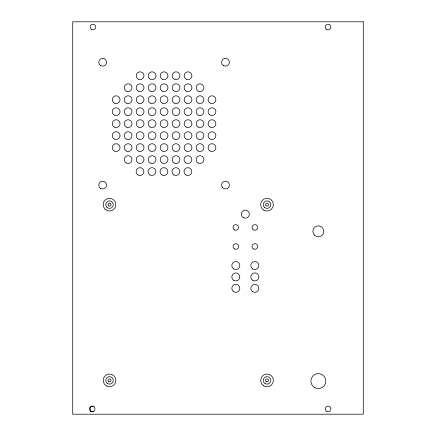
<?xml version="1.0" encoding="UTF-8"?>
<svg xmlns="http://www.w3.org/2000/svg" width="436" height="436" viewBox="0 0 436 436"><rect width="100%" height="100%" fill="white"/><g stroke="black" fill="none" stroke-linecap="round" stroke-linejoin="round"><path stroke-width="0.65" d="M93.669 411.671A2.807 2.807 0 0 1 90.132 408.957A2.807 2.807 0 0 1 93.669 406.243M363.275 21.8L72.725 21.8L72.725 414.2L363.275 414.2L363.275 21.8M252.902 229.494A2.807 2.807 0 0 0 257.572 228.137A2.807 2.807 0 0 0 254.063 224.769A2.807 2.807 0 0 0 252.902 229.494M234.421 229.897A2.807 2.807 0 0 0 238.628 227.467A2.807 2.807 0 0 0 234.421 225.036A2.807 2.807 0 0 0 234.421 229.897M91.538 29.474A2.807 2.807 0 0 0 95.751 27.043A2.807 2.807 0 0 0 91.538 24.612A2.807 2.807 0 0 0 91.538 29.474M326.678 411.388A2.807 2.807 0 0 0 330.891 408.957A2.807 2.807 0 0 0 326.678 406.526A2.807 2.807 0 0 0 326.678 411.388M90.786 411.388A2.807 2.807 0 0 0 94.999 408.957A2.807 2.807 0 0 0 90.786 406.526A2.807 2.807 0 0 0 90.786 411.388M314.481 235.189A5.466 5.466 0 0 0 323.626 232.737A5.466 5.466 0 0 0 316.934 226.044A5.466 5.466 0 0 0 314.481 235.189M252.842 291.804A4.006 4.006 0 0 0 258.848 288.332A4.006 4.006 0 0 0 252.842 284.861A4.006 4.006 0 0 0 252.842 291.804M233.821 291.804A4.006 4.006 0 0 0 239.827 288.332A4.006 4.006 0 0 0 233.821 284.861A4.006 4.006 0 0 0 233.821 291.804M233.821 268.979A4.006 4.006 0 0 0 239.827 265.508A4.006 4.006 0 0 0 233.821 262.036A4.006 4.006 0 0 0 233.821 268.979M233.821 280.392A4.006 4.006 0 0 0 239.827 276.92A4.006 4.006 0 0 0 233.821 273.448A4.006 4.006 0 0 0 233.821 280.392M252.842 268.979A4.006 4.006 0 0 0 258.848 265.508A4.006 4.006 0 0 0 252.842 262.036A4.006 4.006 0 0 0 252.842 268.979M252.842 280.392A4.006 4.006 0 0 0 258.848 276.92A4.006 4.006 0 0 0 252.842 273.448A4.006 4.006 0 0 0 252.842 280.392M253.441 248.918A2.807 2.807 0 0 0 257.654 246.487A2.807 2.807 0 0 0 253.441 244.056A2.807 2.807 0 0 0 253.441 248.918M234.421 248.918A2.807 2.807 0 0 0 238.628 246.487A2.807 2.807 0 0 0 234.421 244.056A2.807 2.807 0 0 0 234.421 248.918M150.153 91.07A3.897 3.897 0 0 0 155.995 87.701A3.897 3.897 0 0 0 150.153 84.328A3.897 3.897 0 0 0 150.153 91.07M150.153 103.054A3.897 3.897 0 0 0 155.995 99.681A3.897 3.897 0 0 0 150.153 96.307A3.897 3.897 0 0 0 150.153 103.054M150.153 115.033A3.897 3.897 0 0 0 155.995 111.665A3.897 3.897 0 0 0 150.153 108.291A3.897 3.897 0 0 0 150.153 115.033M150.153 138.997A3.897 3.897 0 0 0 155.995 135.623A3.897 3.897 0 0 0 150.153 132.255A3.897 3.897 0 0 0 150.153 138.997M150.153 150.981A3.897 3.897 0 0 0 155.995 147.608A3.897 3.897 0 0 0 150.153 144.234A3.897 3.897 0 0 0 150.153 150.981M150.153 127.018A3.897 3.897 0 0 0 155.995 123.644A3.897 3.897 0 0 0 150.153 120.271A3.897 3.897 0 0 0 150.153 127.018M150.153 162.96A3.897 3.897 0 0 0 155.995 159.587A3.897 3.897 0 0 0 150.153 156.219A3.897 3.897 0 0 0 150.153 162.96M162.138 79.09A3.897 3.897 0 0 0 167.974 75.717A3.897 3.897 0 0 0 162.138 72.343A3.897 3.897 0 0 0 162.138 79.09M162.001 174.945A3.897 3.897 0 0 0 167.844 171.571A3.897 3.897 0 0 0 162.001 168.198A3.897 3.897 0 0 0 162.001 174.945M162.138 91.07A3.897 3.897 0 0 0 167.974 87.701A3.897 3.897 0 0 0 162.138 84.328A3.897 3.897 0 0 0 162.138 91.07M162.138 103.054A3.897 3.897 0 0 0 167.974 99.681A3.897 3.897 0 0 0 162.138 96.307A3.897 3.897 0 0 0 162.138 103.054M162.138 115.033A3.897 3.897 0 0 0 167.974 111.665A3.897 3.897 0 0 0 162.138 108.291A3.897 3.897 0 0 0 162.138 115.033M162.138 127.018A3.897 3.897 0 0 0 167.974 123.644A3.897 3.897 0 0 0 162.138 120.271A3.897 3.897 0 0 0 162.138 127.018M162.138 138.997A3.897 3.897 0 0 0 167.974 135.623A3.897 3.897 0 0 0 162.138 132.255A3.897 3.897 0 0 0 162.138 138.997M326.678 29.474A2.807 2.807 0 0 0 330.891 27.043A2.807 2.807 0 0 0 326.678 24.612A2.807 2.807 0 0 0 326.678 29.474M150.022 174.945A3.897 3.897 0 0 0 155.865 171.571A3.897 3.897 0 0 0 150.022 168.198A3.897 3.897 0 0 0 150.022 174.945M138.174 150.981A3.897 3.897 0 0 0 144.011 147.608A3.897 3.897 0 0 0 138.174 144.234A3.897 3.897 0 0 0 138.174 150.981M138.174 162.96A3.897 3.897 0 0 0 144.011 159.587A3.897 3.897 0 0 0 138.174 156.219A3.897 3.897 0 0 0 138.174 162.96M138.174 127.018A3.897 3.897 0 0 0 144.011 123.644A3.897 3.897 0 0 0 138.174 120.271A3.897 3.897 0 0 0 138.174 127.018M138.174 115.033A3.897 3.897 0 0 0 144.011 111.665A3.897 3.897 0 0 0 138.174 108.291A3.897 3.897 0 0 0 138.174 115.033M100.727 65.613A3.897 3.897 0 0 0 106.569 62.239A3.897 3.897 0 0 0 100.727 58.865A3.897 3.897 0 0 0 100.727 65.613M149.346 78.469A3.897 3.897 0 0 0 155.865 76.725A3.897 3.897 0 0 0 151.09 71.956A3.897 3.897 0 0 0 149.346 78.469M126.189 91.07A3.897 3.897 0 0 0 132.032 87.701A3.897 3.897 0 0 0 126.189 84.328A3.897 3.897 0 0 0 126.189 91.07M138.174 91.07A3.897 3.897 0 0 0 144.011 87.701A3.897 3.897 0 0 0 138.174 84.328A3.897 3.897 0 0 0 138.174 91.07M126.189 103.054A3.897 3.897 0 0 0 132.032 99.681A3.897 3.897 0 0 0 126.189 96.307A3.897 3.897 0 0 0 126.189 103.054M173.986 174.945A3.897 3.897 0 0 0 179.828 171.571A3.897 3.897 0 0 0 173.986 168.198A3.897 3.897 0 0 0 173.986 174.945M162.138 162.96A3.897 3.897 0 0 0 167.974 159.587A3.897 3.897 0 0 0 162.138 156.219A3.897 3.897 0 0 0 162.138 162.96M162.138 150.981A3.897 3.897 0 0 0 167.974 147.608A3.897 3.897 0 0 0 162.138 144.234A3.897 3.897 0 0 0 162.138 150.981M173.31 90.454A3.897 3.897 0 0 0 179.828 88.71A3.897 3.897 0 0 0 175.054 83.935A3.897 3.897 0 0 0 173.31 90.454M174.117 79.09A3.897 3.897 0 0 0 179.959 75.717A3.897 3.897 0 0 0 174.117 72.343A3.897 3.897 0 0 0 174.117 79.09M174.117 103.054A3.897 3.897 0 0 0 179.959 99.681A3.897 3.897 0 0 0 174.117 96.307A3.897 3.897 0 0 0 174.117 103.054M174.117 127.018A3.897 3.897 0 0 0 179.959 123.644A3.897 3.897 0 0 0 174.117 120.271A3.897 3.897 0 0 0 174.117 127.018M174.117 115.033A3.897 3.897 0 0 0 179.959 111.665A3.897 3.897 0 0 0 174.117 108.291A3.897 3.897 0 0 0 174.117 115.033M174.117 150.981A3.897 3.897 0 0 0 179.959 147.608A3.897 3.897 0 0 0 174.117 144.234A3.897 3.897 0 0 0 174.117 150.981M174.117 138.997A3.897 3.897 0 0 0 179.959 135.623A3.897 3.897 0 0 0 174.117 132.255A3.897 3.897 0 0 0 174.117 138.997M185.965 174.945A3.897 3.897 0 0 0 191.807 171.571A3.897 3.897 0 0 0 185.965 168.198A3.897 3.897 0 0 0 185.965 174.945M174.117 162.96A3.897 3.897 0 0 0 179.959 159.587A3.897 3.897 0 0 0 174.117 156.219A3.897 3.897 0 0 0 174.117 162.96M185.965 162.96A3.897 3.897 0 0 0 191.807 159.587A3.897 3.897 0 0 0 185.965 156.219A3.897 3.897 0 0 0 185.965 162.96M186.101 79.09A3.897 3.897 0 0 0 191.938 75.717A3.897 3.897 0 0 0 186.101 72.343A3.897 3.897 0 0 0 186.101 79.09M243.332 217.619A4.006 4.006 0 0 0 249.338 214.152A4.006 4.006 0 0 0 243.332 210.681A4.006 4.006 0 0 0 243.332 217.619M114.21 103.054A3.897 3.897 0 0 0 120.047 99.681A3.897 3.897 0 0 0 114.21 96.307A3.897 3.897 0 0 0 114.21 103.054M100.727 188.423A3.897 3.897 0 0 0 106.569 185.049A3.897 3.897 0 0 0 100.727 181.676A3.897 3.897 0 0 0 100.727 188.423M114.21 127.018A3.897 3.897 0 0 0 120.047 123.644A3.897 3.897 0 0 0 114.21 120.271A3.897 3.897 0 0 0 114.21 127.018M114.21 138.997A3.897 3.897 0 0 0 120.047 135.623A3.897 3.897 0 0 0 114.21 132.255A3.897 3.897 0 0 0 114.21 138.997M114.21 115.033A3.897 3.897 0 0 0 120.047 111.665A3.897 3.897 0 0 0 114.21 108.291A3.897 3.897 0 0 0 114.21 115.033M114.21 150.981A3.897 3.897 0 0 0 120.047 147.608A3.897 3.897 0 0 0 114.21 144.234A3.897 3.897 0 0 0 114.21 150.981M126.189 115.033A3.897 3.897 0 0 0 132.032 111.665A3.897 3.897 0 0 0 126.189 108.291A3.897 3.897 0 0 0 126.189 115.033M126.189 127.018A3.897 3.897 0 0 0 132.032 123.644A3.897 3.897 0 0 0 126.189 120.271A3.897 3.897 0 0 0 126.189 127.018M126.189 150.981A3.897 3.897 0 0 0 132.032 147.608A3.897 3.897 0 0 0 126.189 144.234A3.897 3.897 0 0 0 126.189 150.981M126.189 138.997A3.897 3.897 0 0 0 132.032 135.623A3.897 3.897 0 0 0 126.189 132.255A3.897 3.897 0 0 0 126.189 138.997M138.038 174.945A3.897 3.897 0 0 0 143.88 171.571A3.897 3.897 0 0 0 138.038 168.198A3.897 3.897 0 0 0 138.038 174.945M126.189 162.96A3.897 3.897 0 0 0 132.032 159.587A3.897 3.897 0 0 0 126.189 156.219A3.897 3.897 0 0 0 126.189 162.96M138.174 79.09A3.897 3.897 0 0 0 144.011 75.717A3.897 3.897 0 0 0 138.174 72.343A3.897 3.897 0 0 0 138.174 79.09M138.174 103.054A3.897 3.897 0 0 0 144.011 99.681A3.897 3.897 0 0 0 138.174 96.307A3.897 3.897 0 0 0 138.174 103.054M138.174 138.997A3.897 3.897 0 0 0 144.011 135.623A3.897 3.897 0 0 0 138.174 132.255A3.897 3.897 0 0 0 138.174 138.997M186.101 127.018A3.897 3.897 0 0 0 191.938 123.644A3.897 3.897 0 0 0 186.101 120.271A3.897 3.897 0 0 0 186.101 127.018M186.101 91.07A3.897 3.897 0 0 0 191.938 87.701A3.897 3.897 0 0 0 186.101 84.328A3.897 3.897 0 0 0 186.101 91.07M186.101 138.997A3.897 3.897 0 0 0 191.938 135.623A3.897 3.897 0 0 0 186.101 132.255A3.897 3.897 0 0 0 186.101 138.997M186.101 103.054A3.897 3.897 0 0 0 191.938 99.681A3.897 3.897 0 0 0 186.101 96.307A3.897 3.897 0 0 0 186.101 103.054M186.101 115.033A3.897 3.897 0 0 0 191.938 111.665A3.897 3.897 0 0 0 186.101 108.291A3.897 3.897 0 0 0 186.101 115.033M186.101 150.981A3.897 3.897 0 0 0 191.938 147.608A3.897 3.897 0 0 0 186.101 144.234A3.897 3.897 0 0 0 186.101 150.981M198.08 91.07A3.897 3.897 0 0 0 203.923 87.701A3.897 3.897 0 0 0 198.08 84.328A3.897 3.897 0 0 0 198.08 91.07M198.08 103.054A3.897 3.897 0 0 0 203.923 99.681A3.897 3.897 0 0 0 198.08 96.307A3.897 3.897 0 0 0 198.08 103.054M198.08 127.018A3.897 3.897 0 0 0 203.923 123.644A3.897 3.897 0 0 0 198.08 120.271A3.897 3.897 0 0 0 198.08 127.018M198.08 115.033A3.897 3.897 0 0 0 203.923 111.665A3.897 3.897 0 0 0 198.08 108.291A3.897 3.897 0 0 0 198.08 115.033M198.08 150.981A3.897 3.897 0 0 0 203.923 147.608A3.897 3.897 0 0 0 198.08 144.234A3.897 3.897 0 0 0 198.08 150.981M198.08 138.997A3.897 3.897 0 0 0 203.923 135.623A3.897 3.897 0 0 0 198.08 132.255A3.897 3.897 0 0 0 198.08 138.997M198.08 162.96A3.897 3.897 0 0 0 203.923 159.587A3.897 3.897 0 0 0 198.08 156.219A3.897 3.897 0 0 0 198.08 162.96M210.065 103.054A3.897 3.897 0 0 0 215.902 99.681A3.897 3.897 0 0 0 210.065 96.307A3.897 3.897 0 0 0 210.065 103.054M210.065 115.033A3.897 3.897 0 0 0 215.902 111.665A3.897 3.897 0 0 0 210.065 108.291A3.897 3.897 0 0 0 210.065 115.033M210.065 127.018A3.897 3.897 0 0 0 215.902 123.644A3.897 3.897 0 0 0 210.065 120.271A3.897 3.897 0 0 0 210.065 127.018M210.065 150.981A3.897 3.897 0 0 0 215.902 147.608A3.897 3.897 0 0 0 210.065 144.234A3.897 3.897 0 0 0 210.065 150.981M210.065 138.997A3.897 3.897 0 0 0 215.902 135.623A3.897 3.897 0 0 0 210.065 132.255A3.897 3.897 0 0 0 210.065 138.997M223.543 65.613A3.897 3.897 0 0 0 229.385 62.239A3.897 3.897 0 0 0 223.543 58.865A3.897 3.897 0 0 0 223.543 65.613M222.736 187.802A3.897 3.897 0 0 0 229.249 186.058A3.897 3.897 0 0 0 224.48 181.289A3.897 3.897 0 0 0 222.736 187.802M106.875 207.291A3.744 3.744 0 0 0 113.142 205.612A3.744 3.744 0 0 0 108.553 201.023A3.744 3.744 0 0 0 106.875 207.291M265.96 205.699A1.499 1.499 0 0 0 268.462 205.029A1.499 1.499 0 0 0 266.63 203.192A1.499 1.499 0 0 0 265.96 205.699M264.369 207.291A3.744 3.744 0 0 0 270.636 205.612A3.744 3.744 0 0 0 266.047 201.023A3.744 3.744 0 0 0 264.369 207.291M263.835 385.904A6.366 6.366 0 0 0 273.383 380.394A6.366 6.366 0 0 0 263.835 374.884A6.366 6.366 0 0 0 263.835 385.904M265.143 383.636A3.744 3.744 0 0 0 270.761 380.394A3.744 3.744 0 0 0 265.143 377.151A3.744 3.744 0 0 0 265.143 383.636M108.777 205.939A1.499 1.499 0 0 0 111.022 204.642A1.499 1.499 0 0 0 108.777 203.345A1.499 1.499 0 0 0 108.777 205.939M263.835 210.152A6.366 6.366 0 0 0 273.383 204.642A6.366 6.366 0 0 0 263.835 199.127A6.366 6.366 0 0 0 263.835 210.152M266.271 381.691A1.499 1.499 0 0 0 268.516 380.394A1.499 1.499 0 0 0 266.271 379.097A1.499 1.499 0 0 0 266.271 381.691M106.34 385.904A6.366 6.366 0 0 0 115.889 380.394A6.366 6.366 0 0 0 106.34 374.884A6.366 6.366 0 0 0 106.34 385.904M105.022 209.144A6.366 6.366 0 0 0 115.671 206.288A6.366 6.366 0 0 0 107.877 198.494A6.366 6.366 0 0 0 105.022 209.144M314.601 387.577A7.488 7.488 0 0 0 325.834 381.091A7.488 7.488 0 0 0 314.601 374.606A7.488 7.488 0 0 0 314.601 387.577M107.654 383.636A3.744 3.744 0 0 0 113.267 380.394A3.744 3.744 0 0 0 107.654 377.151A3.744 3.744 0 0 0 107.654 383.636M108.777 381.691A1.499 1.499 0 0 0 111.022 380.394A1.499 1.499 0 0 0 108.777 379.097A1.499 1.499 0 0 0 108.777 381.691"/></g></svg>
